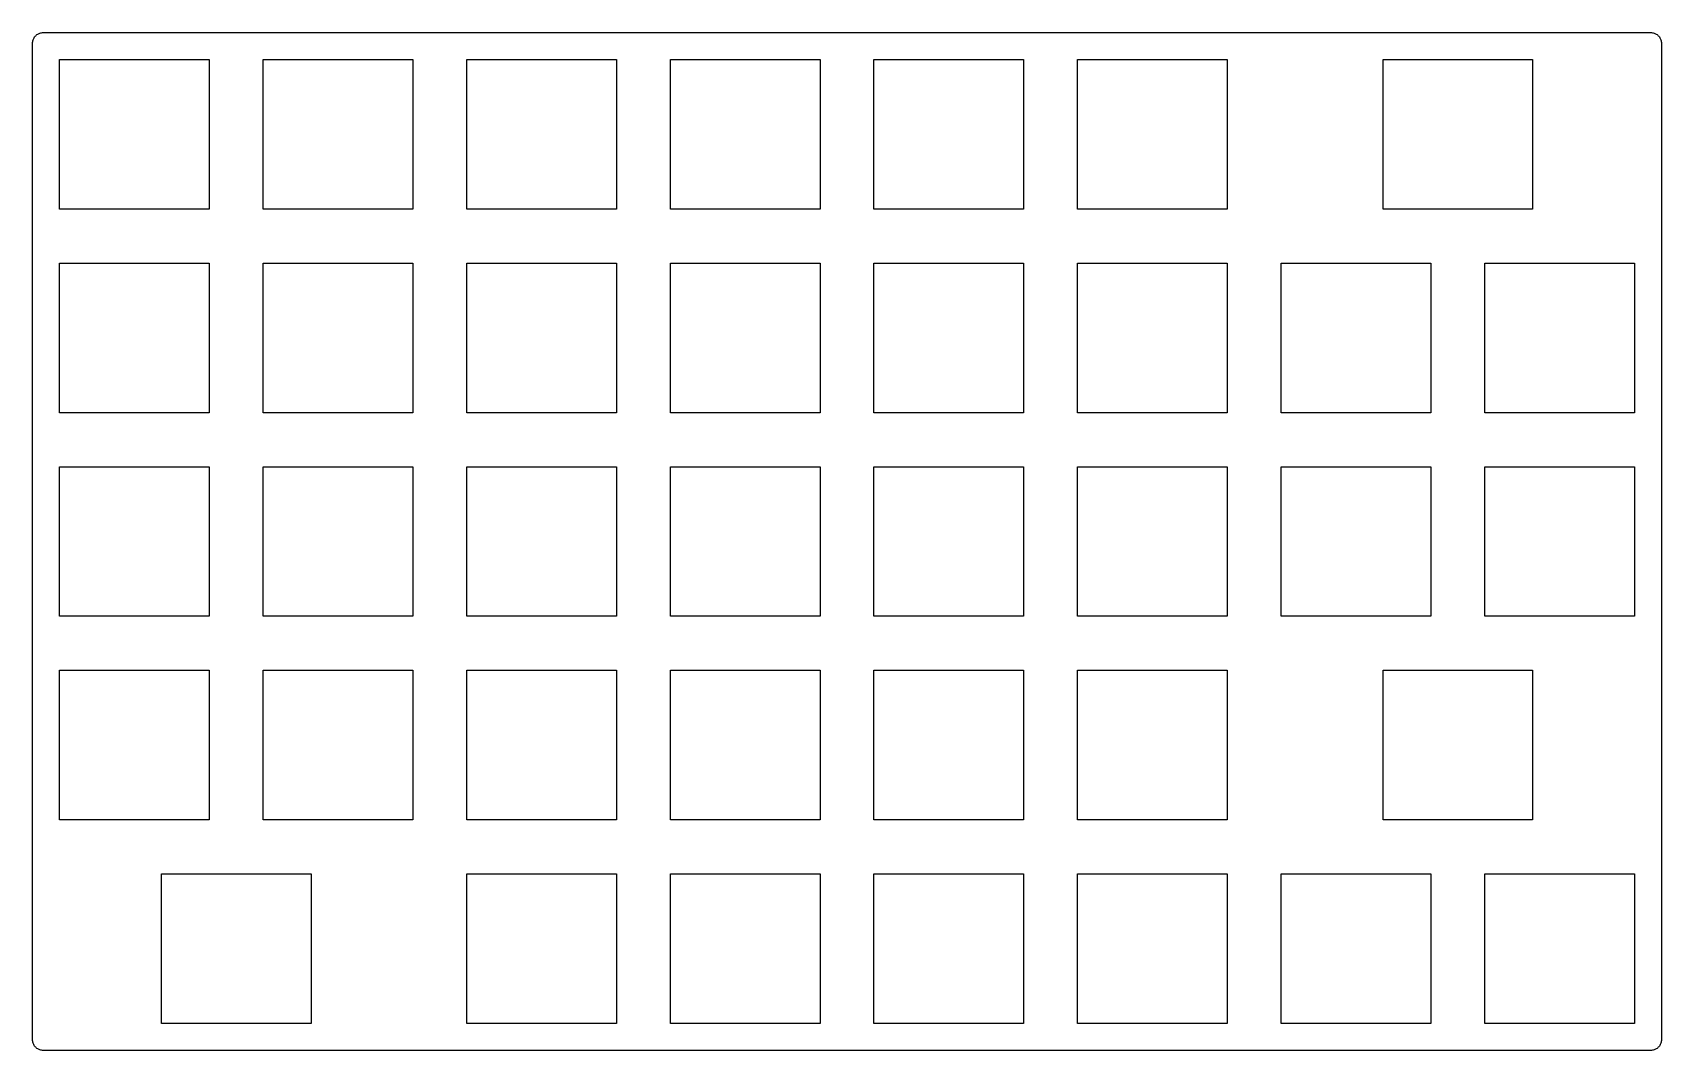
# Model space of a CAD drawing. Extents: x 0 to 152, y 0 to 95.
import ezdxf

# ---------------------------------------------------------------- set-up
doc = ezdxf.new("R2010")
doc.units = 0
doc.layers.get('0').update_dxf_attribs({"linetype": 'CONTINUOUS'})

msp = doc.modelspace()

# ---------------------------------------------------------------- linework, layer by layer
at = {"color": 0}
for p, q in [((0.097841, 94.4217), (0.106109, 94.5003)), ((0.106109, 94.5003), (0.121267, 94.5762)), ((0.121267, 94.5762), (0.143316, 94.6534)), ((0.143316, 94.6534), (0.170877, 94.7265)), ((0.170877, 94.7265), (0.202572, 94.7967)), ((0.202572, 94.7967), (0.241157, 94.8655)), ((0.241157, 94.8655), (0.285254, 94.9304)), ((0.285254, 94.9304), (0.333485, 94.9925)), ((0.333485, 94.9925), (0.38723, 95.0503)), ((0.38723, 95.0503), (0.445107, 95.1039)), ((0.445107, 95.1039), (0.507118, 95.1523)), ((0.507118, 95.1523), (0.571885, 95.1964)), ((0.571885, 95.1964), (0.640789, 95.2348)), ((0.640789, 95.2348), (0.711069, 95.2666)), ((0.711069, 95.2666), (0.784105, 95.2941)), ((0.784105, 95.2941), (0.861275, 95.3163)), ((0.861275, 95.3163), (0.937066, 95.3311)), ((0.937066, 95.3311), (1.01562, 95.3396)), ((1.01562, 95.3396), (1.09416, 95.3438)), ((1.09416, 95.3438), (151.496, 95.3424)), ((151.496, 95.3424), (151.573, 95.3396)), ((151.573, 95.3396), (151.652, 95.3311)), ((151.652, 95.3311), (151.729, 95.3163)), ((151.729, 95.3163), (151.805, 95.2941)), ((151.805, 95.2941), (151.878, 95.2666)), ((151.878, 95.2666), (151.95, 95.2348)), ((151.95, 95.2348), (152.018, 95.1964)), ((152.018, 95.1964), (152.083, 95.1523)), ((152.083, 95.1523), (152.145, 95.1039)), ((152.145, 95.1039), (152.203, 95.0503)), ((152.203, 95.0503), (152.255, 94.9925)), ((152.255, 94.9925), (152.305, 94.9304)), ((152.305, 94.9304), (152.348, 94.8655)), ((152.348, 94.8655), (152.386, 94.7967)), ((152.386, 94.7967), (152.419, 94.7265)), ((152.419, 94.7265), (152.447, 94.6534)), ((152.447, 94.6534), (152.467, 94.5762)), ((152.467, 94.5762), (152.483, 94.5003)), ((152.483, 94.5003), (152.492, 94.4217)), ((0.093707, 1.09279), (0.095085, 94.3434)), ((0.095085, 94.3434), (0.097841, 94.4217)), ((152.492, 94.4217), (152.495, 94.3434)), ((152.495, 94.3434), (152.495, 1.09279)), ((2.61965, 92.8176), (16.6192, 92.8176)), ((2.61965, 78.8183), (2.61965, 92.8176)), ((16.6192, 92.8176), (16.6192, 78.8183)), ((21.6697, 92.8176), (35.669, 92.8176)), ((21.6697, 78.8183), (21.6697, 92.8176)), ((35.669, 92.8176), (35.669, 78.8183)), ((40.7197, 92.8176), (54.719, 92.8176)), ((40.7197, 78.8183), (40.7197, 92.8176)), ((54.719, 92.8176), (54.719, 78.8183)), ((59.7697, 92.8176), (73.769, 92.8176)), ((59.7697, 78.8183), (59.7697, 92.8176)), ((73.769, 92.8176), (73.769, 78.8183)), ((78.8197, 92.8176), (92.819, 92.8176)), ((78.8197, 78.8183), (78.8197, 92.8176)), ((92.819, 92.8176), (92.819, 78.8183)), ((97.8683, 92.8176), (111.869, 92.8176)), ((97.8683, 78.8183), (97.8683, 92.8176)), ((111.869, 92.8176), (111.869, 78.8183)), ((126.445, 92.8176), (140.444, 92.8176)), ((126.445, 78.8183), (126.445, 92.8176)), ((140.444, 92.8176), (140.444, 78.8183)), ((16.6192, 78.8183), (2.61965, 78.8183)), ((35.669, 78.8183), (21.6697, 78.8183)), ((54.719, 78.8183), (40.7197, 78.8183)), ((73.769, 78.8183), (59.7697, 78.8183)), ((92.819, 78.8183), (78.8197, 78.8183)), ((111.869, 78.8183), (97.8683, 78.8183)), ((140.444, 78.8183), (126.445, 78.8183)), ((2.61965, 73.7676), (16.6192, 73.7676)), ((2.61965, 59.7683), (2.61965, 73.7676)), ((16.6192, 73.7676), (16.6192, 59.7683)), ((21.6697, 73.7676), (35.669, 73.7676)), ((21.6697, 59.7683), (21.6697, 73.7676)), ((35.669, 73.7676), (35.669, 59.7683)), ((40.7197, 73.7676), (54.719, 73.7676)), ((40.7197, 59.7683), (40.7197, 73.7676)), ((54.719, 73.7676), (54.719, 59.7683)), ((59.7697, 73.7676), (73.769, 73.7676)), ((59.7697, 59.7683), (59.7697, 73.7676)), ((73.769, 73.7676), (73.769, 59.7683)), ((78.8197, 73.7676), (92.819, 73.7676)), ((78.8197, 59.7683), (78.8197, 73.7676)), ((92.819, 73.7676), (92.819, 59.7683)), ((97.8683, 73.7676), (111.869, 73.7676)), ((97.8683, 59.7683), (97.8683, 73.7676)), ((111.869, 73.7676), (111.869, 59.7683)), ((116.918, 73.7676), (130.919, 73.7676)), ((116.918, 59.7683), (116.918, 73.7676)), ((130.919, 73.7676), (130.919, 59.7683)), ((135.97, 73.7676), (149.969, 73.7676)), ((135.97, 59.7683), (135.97, 73.7676)), ((149.969, 73.7676), (149.969, 59.7683)), ((16.6192, 59.7683), (2.61965, 59.7683)), ((35.669, 59.7683), (21.6697, 59.7683)), ((54.719, 59.7683), (40.7197, 59.7683)), ((73.769, 59.7683), (59.7697, 59.7683)), ((92.819, 59.7683), (78.8197, 59.7683)), ((111.869, 59.7683), (97.8683, 59.7683)), ((130.919, 59.7683), (116.918, 59.7683)), ((149.969, 59.7683), (135.97, 59.7683)), ((2.61965, 54.7176), (16.6192, 54.7176)), ((2.61965, 40.7183), (2.61965, 54.7176)), ((16.6192, 54.7176), (16.6192, 40.7183)), ((21.6697, 54.7176), (35.669, 54.7176)), ((21.6697, 40.7183), (21.6697, 54.7176)), ((35.669, 54.7176), (35.669, 40.7183)), ((40.7197, 54.7176), (54.719, 54.7176)), ((40.7197, 40.7183), (40.7197, 54.7176)), ((54.719, 54.7176), (54.719, 40.7183)), ((59.7697, 54.7176), (73.769, 54.7176)), ((59.7697, 40.7183), (59.7697, 54.7176)), ((73.769, 54.7176), (73.769, 40.7183)), ((78.8197, 54.7176), (92.819, 54.7176)), ((78.8197, 40.7183), (78.8197, 54.7176)), ((92.819, 54.7176), (92.819, 40.7183)), ((97.8683, 54.7176), (111.869, 54.7176)), ((97.8683, 40.7183), (97.8683, 54.7176)), ((111.869, 54.7176), (111.869, 40.7183)), ((116.918, 54.7176), (130.919, 54.7176)), ((116.918, 40.7183), (116.918, 54.7176)), ((130.919, 54.7176), (130.919, 40.7183)), ((135.97, 54.7176), (149.969, 54.7176)), ((135.97, 40.7183), (135.97, 54.7176)), ((149.969, 54.7176), (149.969, 40.7183)), ((16.6192, 40.7183), (2.61965, 40.7183)), ((35.669, 40.7183), (21.6697, 40.7183)), ((54.719, 40.7183), (40.7197, 40.7183)), ((73.769, 40.7183), (59.7697, 40.7183)), ((92.819, 40.7183), (78.8197, 40.7183)), ((111.869, 40.7183), (97.8683, 40.7183)), ((130.919, 40.7183), (116.918, 40.7183)), ((149.969, 40.7183), (135.97, 40.7183)), ((2.61965, 35.6676), (16.6192, 35.6676)), ((2.61965, 21.6683), (2.61965, 35.6676)), ((16.6192, 35.6676), (16.6192, 21.6683)), ((21.6697, 35.6676), (35.669, 35.6676)), ((21.6697, 21.6683), (21.6697, 35.6676)), ((35.669, 35.6676), (35.669, 21.6683)), ((40.7197, 35.6676), (54.719, 35.6676)), ((40.7197, 21.6683), (40.7197, 35.6676)), ((54.719, 35.6676), (54.719, 21.6683)), ((59.7697, 35.6676), (73.769, 35.6676)), ((59.7697, 21.6683), (59.7697, 35.6676)), ((73.769, 35.6676), (73.769, 21.6683)), ((78.8197, 35.6676), (92.819, 35.6676)), ((78.8197, 21.6683), (78.8197, 35.6676)), ((92.819, 35.6676), (92.819, 21.6683)), ((97.8683, 35.6676), (111.869, 35.6676)), ((97.8683, 21.6683), (97.8683, 35.6676)), ((111.869, 35.6676), (111.869, 21.6683)), ((126.445, 35.6676), (140.444, 35.6676)), ((126.445, 21.6683), (126.445, 35.6676)), ((140.444, 35.6676), (140.444, 21.6683)), ((16.6192, 21.6683), (2.61965, 21.6683)), ((35.669, 21.6683), (21.6697, 21.6683)), ((54.719, 21.6683), (40.7197, 21.6683)), ((73.769, 21.6683), (59.7697, 21.6683)), ((92.819, 21.6683), (78.8197, 21.6683)), ((111.869, 21.6683), (97.8683, 21.6683)), ((140.444, 21.6683), (126.445, 21.6683)), ((12.1447, 16.6178), (26.1441, 16.6178)), ((12.1447, 2.61827), (12.1447, 16.6178)), ((26.1441, 16.6178), (26.1441, 2.61827)), ((40.7197, 16.6178), (54.719, 16.6178)), ((40.7197, 2.61827), (40.7197, 16.6178)), ((54.719, 16.6178), (54.719, 2.61827)), ((59.7697, 16.6178), (73.769, 16.6178)), ((59.7697, 2.61827), (59.7697, 16.6178)), ((73.769, 16.6178), (73.769, 2.61827)), ((78.8197, 16.6178), (92.819, 16.6178)), ((78.8197, 2.61827), (78.8197, 16.6178)), ((92.819, 16.6178), (92.819, 2.61827)), ((97.8683, 16.6178), (111.869, 16.6178)), ((97.8683, 2.61827), (97.8683, 16.6178)), ((111.869, 16.6178), (111.869, 2.61827)), ((116.918, 16.6178), (130.919, 16.6178)), ((116.918, 2.61827), (116.918, 16.6178)), ((130.919, 16.6178), (130.919, 2.61827)), ((135.97, 16.6178), (149.969, 16.6178)), ((135.97, 2.61827), (135.97, 16.6178)), ((149.969, 16.6178), (149.969, 2.61827)), ((26.1441, 2.61827), (12.1447, 2.61827)), ((54.719, 2.61827), (40.7197, 2.61827)), ((73.769, 2.61827), (59.7697, 2.61827)), ((92.819, 2.61827), (78.8197, 2.61827)), ((111.869, 2.61827), (97.8683, 2.61827)), ((130.919, 2.61827), (116.918, 2.61827)), ((149.969, 2.61827), (135.97, 2.61827)), ((0.097841, 1.01424), (0.093707, 1.09279)), ((0.106109, 0.935687), (0.097841, 1.01424)), ((0.121267, 0.858516), (0.106109, 0.935687)), ((0.143316, 0.782726), (0.121267, 0.858516)), ((0.170877, 0.70969), (0.143316, 0.782726)), ((0.202572, 0.63803), (0.170877, 0.70969)), ((0.241157, 0.569129), (0.202572, 0.63803)), ((0.285254, 0.504363), (0.241157, 0.569129)), ((0.333485, 0.442352), (0.285254, 0.504363)), ((0.38723, 0.384471), (0.333485, 0.442352)), ((0.445107, 0.332107), (0.38723, 0.384471)), ((0.507118, 0.282498), (0.445107, 0.332107)), ((0.571885, 0.239779), (0.507118, 0.282498)), ((0.640789, 0.201194), (0.571885, 0.239779)), ((0.711069, 0.168121), (0.640789, 0.201194)), ((0.784105, 0.14056), (0.711069, 0.168121)), ((0.861275, 0.119889), (0.784105, 0.14056)), ((0.937066, 0.104731), (0.861275, 0.119889)), ((1.01562, 0.095085), (0.937066, 0.104731)), ((1.09416, 0.092329), (1.01562, 0.095085)), ((151.495, 0.092329), (1.09416, 0.092329)), ((151.573, 0.095085), (151.495, 0.092329)), ((151.652, 0.104731), (151.573, 0.095085)), ((151.729, 0.119889), (151.652, 0.104731)), ((151.805, 0.14056), (151.729, 0.119889)), ((151.878, 0.168121), (151.805, 0.14056)), ((151.95, 0.201194), (151.878, 0.168121)), ((152.018, 0.239779), (151.95, 0.201194)), ((152.083, 0.282498), (152.018, 0.239779)), ((152.145, 0.332107), (152.083, 0.282498)), ((152.203, 0.384471), (152.145, 0.332107)), ((152.255, 0.442352), (152.203, 0.384471)), ((152.305, 0.504363), (152.255, 0.442352)), ((152.348, 0.569129), (152.305, 0.504363)), ((152.386, 0.63803), (152.348, 0.569129)), ((152.419, 0.70969), (152.386, 0.63803)), ((152.447, 0.782726), (152.419, 0.70969)), ((152.467, 0.858516), (152.447, 0.782726)), ((152.483, 0.935687), (152.467, 0.858516)), ((152.492, 1.01424), (152.483, 0.935687)), ((152.495, 1.09279), (152.492, 1.01424))]:
    msp.add_line(p, q, dxfattribs=at)

doc.saveas('drawing.dxf')
